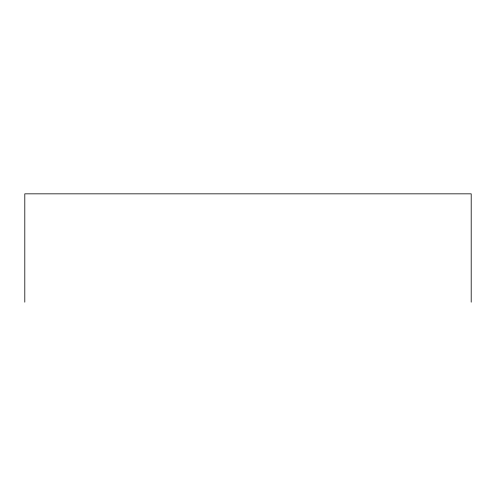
<?xml version="1.0" encoding="UTF-8"?>
<svg xmlns="http://www.w3.org/2000/svg" width="496" height="496" viewBox="0 0 496 496"><rect width="100%" height="100%" fill="white"/><g stroke="black" fill="none" stroke-linecap="round" stroke-linejoin="round"><path stroke-width="0.74" d="M471.2 302.163L471.2 193.837L24.8 193.837L24.8 302.163"/></g></svg>
